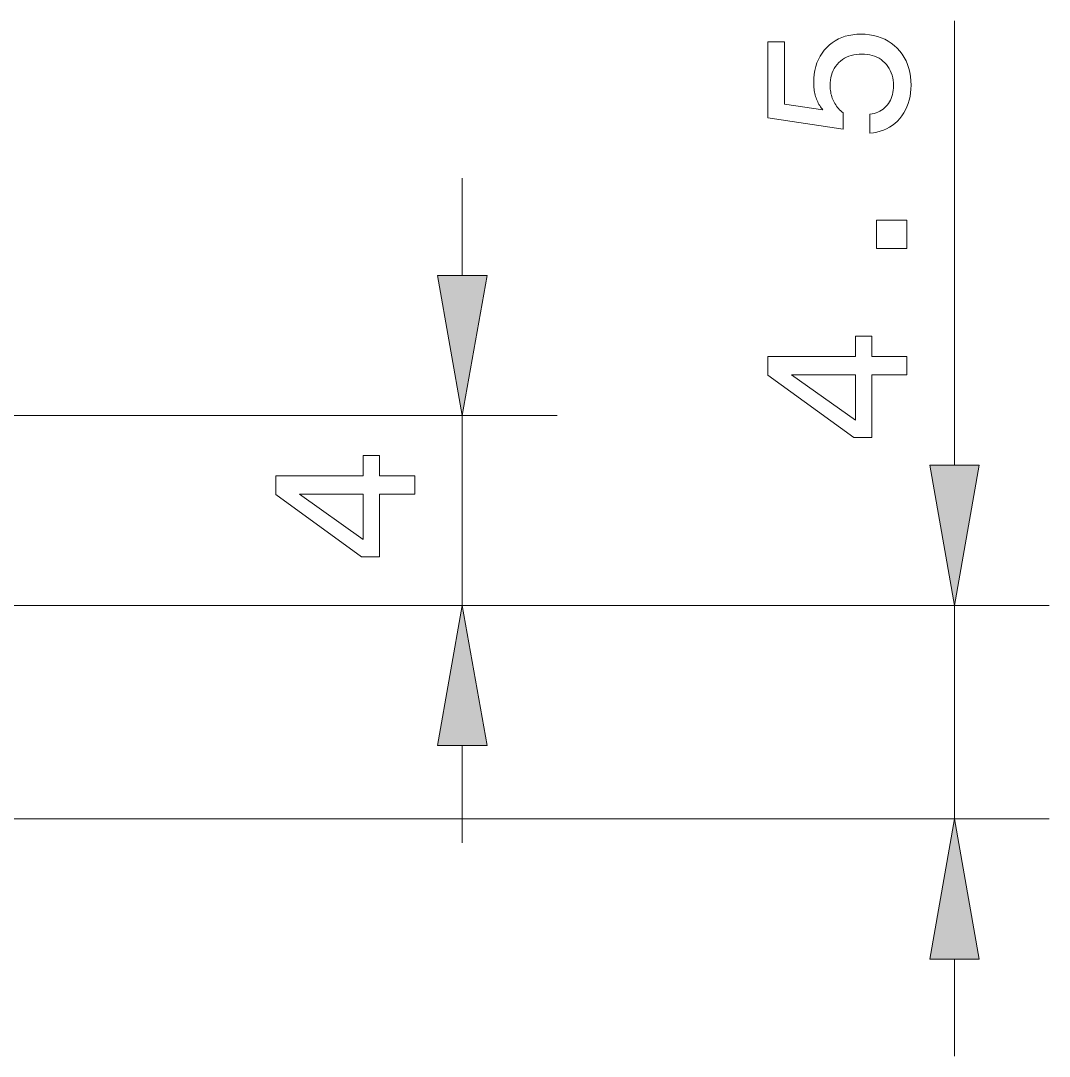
# Model space of a CAD drawing. Extents: x 0 to 420, y 0 to 594.
# Drawn here: x 178.87 to 200.55, y 260.71 to 282.53 of the extents above; entities that cross this region are included whole.
import ezdxf

# ---------------------------------------------------------------- set-up
doc = ezdxf.new("R2010")
doc.units = 0

msp = doc.modelspace()

# ---------------------------------------------------------------- linework, layer by layer
at = {"lineweight": 13, "ltscale": 0.234132}
msp.add_line((198.548, 273.169), (198.548, 282.535), dxfattribs=at)
at = {"lineweight": 13, "ltscale": 0.05114}
msp.add_line((188.176, 277.169), (188.176, 279.215), dxfattribs=at)
at = {"lineweight": 13}
for p, q in [((123.064, 274.215), (190.176, 274.215)), ((123.064, 270.215), (190.176, 270.215)), ((131.265, 270.215), (200.548, 270.215)), ((154.873, 265.715), (200.548, 265.715))]:
    msp.add_line(p, q, dxfattribs=at)
at = {"lineweight": 13, "ltscale": 0.1}
msp.add_line((188.176, 270.215), (188.176, 274.215), dxfattribs=at)
at = {"lineweight": 13, "ltscale": 0.1125}
msp.add_line((198.548, 265.715), (198.548, 270.215), dxfattribs=at)
at = {"lineweight": 13, "ltscale": 0.051139}
for p, q in [((188.176, 265.215), (188.176, 267.261)), ((198.548, 260.715), (198.548, 262.761))]:
    msp.add_line(p, q, dxfattribs=at)
at = {"lineweight": 13}
for points in [[(196.766, 280.163), (196.766, 280.563), (196.811, 280.571), (196.855, 280.582), (196.897, 280.596), (196.936, 280.611), (196.974, 280.63), (197.01, 280.65), (197.043, 280.674), (197.075, 280.699), (197.104, 280.727), (197.131, 280.758), (197.156, 280.791), (197.179, 280.825), (197.199, 280.861), (197.216, 280.899), (197.23, 280.939), (197.242, 280.981), (197.251, 281.024), (197.258, 281.069), (197.262, 281.115), (197.263, 281.164), (197.261, 281.223), (197.256, 281.28), (197.247, 281.334), (197.234, 281.386), (197.217, 281.436), (197.197, 281.483), (197.173, 281.528), (197.146, 281.571), (197.115, 281.611), (197.08, 281.649), (197.042, 281.684), (197.002, 281.715), (196.959, 281.742), (196.914, 281.766), (196.867, 281.786), (196.818, 281.803), (196.766, 281.816), (196.712, 281.825), (196.656, 281.83), (196.597, 281.832), (196.537, 281.83), (196.48, 281.825), (196.425, 281.816), (196.372, 281.803), (196.322, 281.787), (196.275, 281.767), (196.23, 281.743), (196.187, 281.716), (196.147, 281.685), (196.11, 281.651), (196.076, 281.613), (196.045, 281.573), (196.017, 281.531), (195.994, 281.486), (195.974, 281.439), (195.958, 281.389), (195.945, 281.336), (195.936, 281.281), (195.93, 281.224), (195.929, 281.164), (195.929, 281.129), (195.931, 281.095), (195.935, 281.062), (195.94, 281.029), (195.946, 280.997), (195.954, 280.965), (195.963, 280.934), (195.973, 280.904), (195.985, 280.874), (195.998, 280.845), (196.013, 280.816), (196.029, 280.788), (196.046, 280.761), (196.065, 280.735), (196.085, 280.709), (196.106, 280.685), (196.129, 280.66), (196.153, 280.637), (196.178, 280.614), (196.205, 280.593), (196.205, 280.249), (194.615, 280.485), (194.615, 282.087), (194.969, 282.087), (194.969, 280.774), (195.777, 280.654), (195.758, 280.676), (195.741, 280.698), (195.724, 280.722), (195.708, 280.746), (195.693, 280.771), (195.679, 280.797), (195.666, 280.823), (195.654, 280.851), (195.643, 280.879), (195.632, 280.908), (195.623, 280.937), (195.615, 280.967), (195.607, 280.998), (195.601, 281.029), (195.595, 281.061), (195.591, 281.093), (195.587, 281.126), (195.585, 281.159), (195.583, 281.193), (195.583, 281.227), (195.586, 281.318), (195.594, 281.405), (195.608, 281.488), (195.627, 281.568), (195.651, 281.644), (195.682, 281.716), (195.717, 281.785), (195.758, 281.851), (195.805, 281.912), (195.857, 281.97), (195.913, 282.024), (195.973, 282.072), (196.037, 282.114), (196.104, 282.15), (196.174, 282.181), (196.247, 282.207), (196.324, 282.226), (196.405, 282.24), (196.489, 282.249), (196.576, 282.252), (196.669, 282.249), (196.758, 282.24), (196.843, 282.225), (196.925, 282.204), (197.003, 282.177), (197.078, 282.144), (197.149, 282.106), (197.217, 282.061), (197.281, 282.01), (197.341, 281.953), (197.397, 281.892), (197.447, 281.827), (197.491, 281.758), (197.529, 281.686), (197.561, 281.61), (197.587, 281.531), (197.608, 281.447), (197.622, 281.361), (197.631, 281.27), (197.634, 281.177), (197.632, 281.093), (197.625, 281.013), (197.613, 280.935), (197.596, 280.861), (197.574, 280.789), (197.548, 280.72), (197.517, 280.654), (197.481, 280.591), (197.44, 280.531), (197.395, 280.473), (197.346, 280.42), (197.293, 280.372), (197.238, 280.328), (197.179, 280.29), (197.118, 280.256), (197.054, 280.227), (196.986, 280.204), (196.916, 280.185), (196.842, 280.171)], [(197.548, 277.736), (196.905, 277.736), (196.905, 278.333), (197.548, 278.333)], [(187.655, 277.169), (188.176, 274.215), (188.697, 277.169)], [(197.548, 275.073), (196.806, 275.073), (196.806, 273.756), (196.426, 273.756), (194.615, 275.069), (194.615, 275.461), (196.46, 275.461), (196.46, 275.889), (196.806, 275.889), (196.806, 275.461), (197.548, 275.461)], [(196.46, 274.118), (196.46, 275.073), (195.117, 275.073)], [(187.176, 272.559), (186.434, 272.559), (186.434, 271.241), (186.054, 271.241), (184.243, 272.555), (184.243, 272.947), (186.088, 272.947), (186.088, 273.375), (186.434, 273.375), (186.434, 272.947), (187.176, 272.947)], [(198.027, 273.169), (198.548, 270.215), (199.069, 273.169)], [(186.088, 271.604), (186.088, 272.559), (184.745, 272.559)], [(188.697, 267.261), (188.176, 270.215), (187.655, 267.261)], [(199.069, 262.761), (198.548, 265.715), (198.027, 262.761)]]:
    msp.add_lwpolyline(points, close=True, dxfattribs=at)
for points in [[(187.655, 277.169), (188.176, 274.215), (187.655, 277.169), (188.697, 277.169)], [(198.027, 273.169), (198.548, 270.215), (198.027, 273.169), (199.069, 273.169)], [(188.697, 267.261), (188.176, 270.215), (188.697, 267.261), (187.655, 267.261)], [(199.069, 262.761), (198.548, 265.715), (199.069, 262.761), (198.027, 262.761)]]:
    msp.add_solid(points, dxfattribs=at)

doc.saveas('drawing.dxf')
